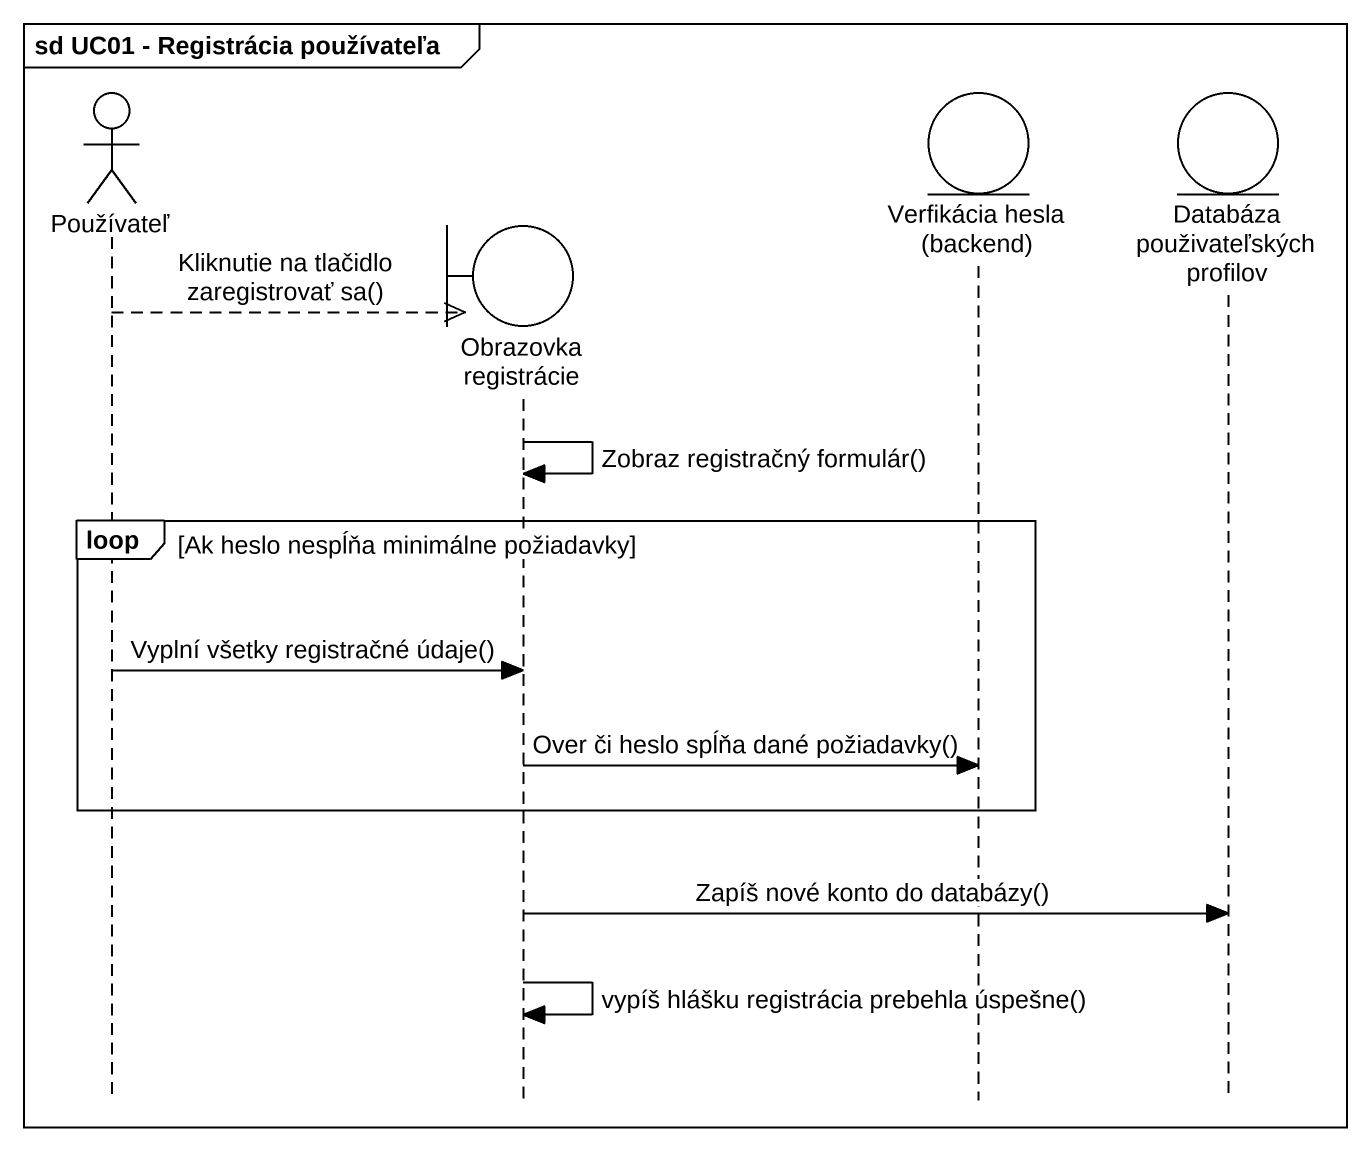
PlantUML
@startuml
mainframe sd UC01 - Registrácia používateľa
hide footbox
actor Používateľ
boundary "Obrazovka registrácie" as Obrazovka_registrácie
entity "Verfikácia hesla (backend)" as Verfikácia_hesla_backend
entity "Databáza použivateľských profilov" as Databáza_použivateľských

Používateľ -->> Obrazovka_registrácie ** : Kliknutie na tlačidlo zaregistrovať sa()
Obrazovka_registrácie -> Obrazovka_registrácie : Zobraz registračný formulár()
loop Ak heslo nespĺňa minimálne požiadavky
  Používateľ -> Obrazovka_registrácie : Vyplní všetky registračné údaje()
  Obrazovka_registrácie -> Verfikácia_hesla_backend : Over či heslo spĺňa dané požiadavky()
end
Obrazovka_registrácie -> Databáza_použivateľských : Zapíš nové konto do databázy()
Obrazovka_registrácie -> Obrazovka_registrácie : vypíš hlášku registrácia prebehla úspešne()
@enduml
